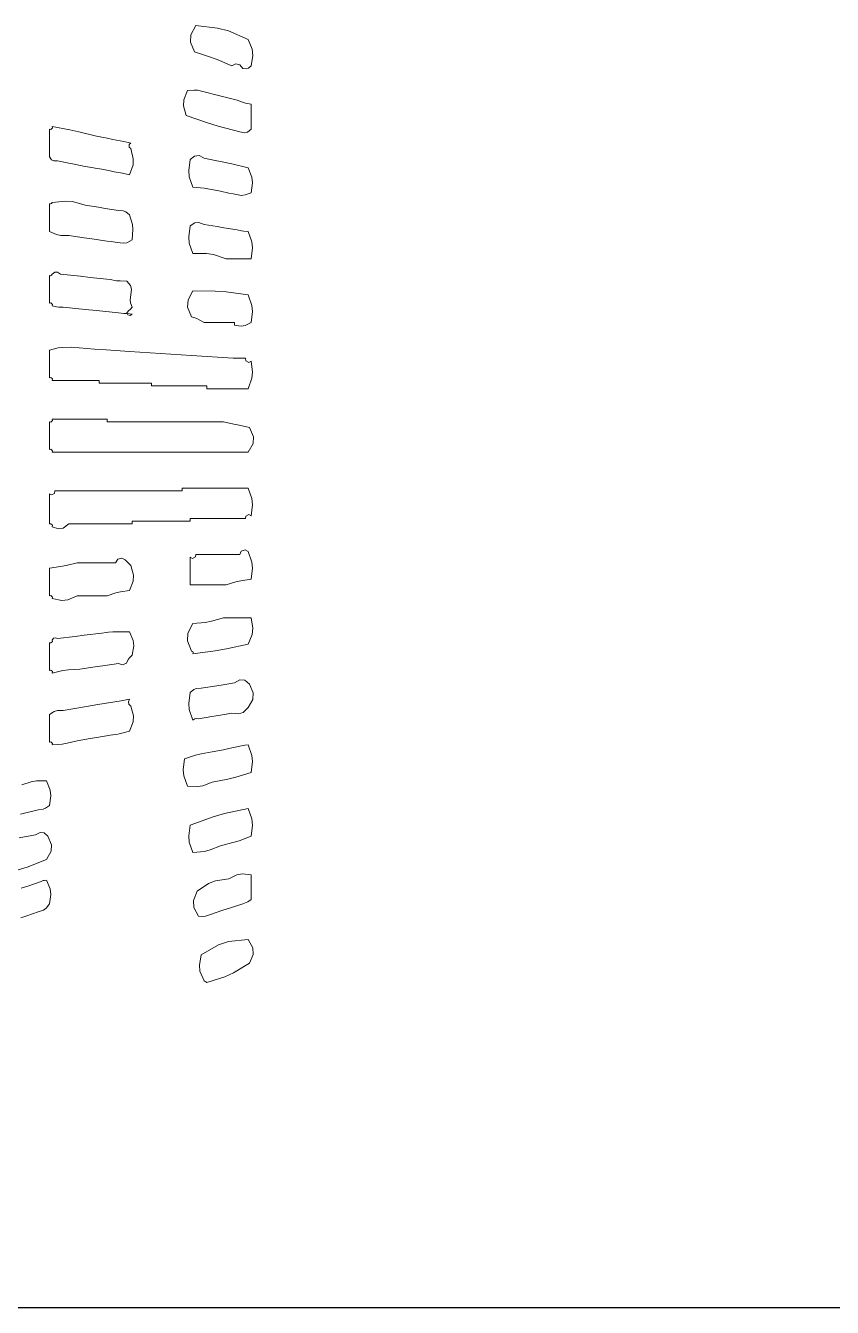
# Model space of a CAD drawing. Header units: millimetres. Extents: x 9230 to 30874, y -310 to 1935.
# Drawn here: x 30729.89 to 30736.89, y -309.54 to -298.41 of the extents above; entities that cross this region are included whole.
import ezdxf

# ---------------------------------------------------------------- set-up
doc = ezdxf.new("R2010")
doc.units = ezdxf.units.MM
doc.layers.add('图框', color=7, linetype='Continuous', lineweight=15)

# ---------------------------------------------------------------- blocks, each defined once
blk = doc.blocks.new('GZDEH零件A3图框V01版')
at = {"lineweight": 5}
for p, q in [((3134.824, -1835.335), (3134.781, -1835.415)), ((3135.012, -1835.356), (3134.824, -1835.335)), ((3134.781, -1835.415), (3134.778, -1835.479)), ((3135.107, -1835.381), (3135.012, -1835.356)), ((3135.28, -1835.455), (3135.107, -1835.381)), ((3134.778, -1835.479), (3134.812, -1835.563)), ((3135.315, -1835.54), (3135.28, -1835.455)), ((3135.32, -1835.593), (3135.315, -1835.54)), ((3134.812, -1835.563), (3134.944, -1835.605)), ((3134.944, -1835.605), (3135.009, -1835.629)), ((3135.009, -1835.629), (3135.136, -1835.683)), ((3135.136, -1835.683), (3135.173, -1835.668)), ((3135.173, -1835.668), (3135.207, -1835.676)), ((3135.304, -1835.683), (3135.32, -1835.593)), ((3135.207, -1835.676), (3135.232, -1835.707)), ((3135.232, -1835.707), (3135.262, -1835.71)), ((3135.262, -1835.71), (3135.282, -1835.704)), ((3135.282, -1835.704), (3135.304, -1835.683)), ((3134.721, -1835.979), (3134.719, -1836.031)), ((3134.752, -1835.898), (3134.721, -1835.979)), ((3134.81, -1835.894), (3134.752, -1835.898)), ((3134.84, -1835.896), (3134.81, -1835.894)), ((3134.896, -1835.91), (3134.84, -1835.896)), ((3135.011, -1835.939), (3134.896, -1835.91)), ((3135.069, -1835.954), (3135.011, -1835.939)), ((3135.184, -1835.982), (3135.069, -1835.954)), ((3135.231, -1836), (3135.184, -1835.982)), ((3135.255, -1836.007), (3135.231, -1836)), ((3134.719, -1836.031), (3134.74, -1836.114)), ((3134.74, -1836.114), (3134.925, -1836.18)), ((3135.304, -1836.018), (3135.255, -1836.007)), ((3135.304, -1836.105), (3135.304, -1836.018)), ((3135.304, -1836.148), (3135.304, -1836.105)), ((3133.58, -1836.223), (3133.567, -1836.236)), ((3133.732, -1836.239), (3133.578, -1836.21)), ((3133.578, -1836.21), (3133.58, -1836.223)), ((3134.925, -1836.18), (3135.019, -1836.209)), ((3135.019, -1836.209), (3135.208, -1836.258)), ((3135.304, -1836.234), (3135.304, -1836.148)), ((3133.567, -1836.236), (3133.554, -1836.234)), ((3133.554, -1836.234), (3133.554, -1836.33)), ((3133.554, -1836.33), (3133.554, -1836.378)), ((3133.809, -1836.256), (3133.732, -1836.239)), ((3133.962, -1836.294), (3133.809, -1836.256)), ((3134.057, -1836.313), (3133.962, -1836.294)), ((3134.105, -1836.323), (3134.057, -1836.313)), ((3134.201, -1836.342), (3134.105, -1836.323)), ((3135.208, -1836.258), (3135.247, -1836.266)), ((3135.247, -1836.266), (3135.273, -1836.259)), ((3135.273, -1836.259), (3135.304, -1836.234)), ((3133.554, -1836.378), (3133.554, -1836.474)), ((3134.225, -1836.347), (3134.201, -1836.342)), ((3134.237, -1836.349), (3134.225, -1836.347)), ((3134.261, -1836.354), (3134.237, -1836.349)), ((3134.246, -1836.366), (3134.261, -1836.354)), ((3134.246, -1836.39), (3134.246, -1836.366)), ((3134.261, -1836.402), (3134.246, -1836.39)), ((3134.282, -1836.49), (3134.261, -1836.402)), ((3133.554, -1836.474), (3133.574, -1836.499)), ((3133.574, -1836.499), (3133.594, -1836.509)), ((3133.594, -1836.509), (3133.626, -1836.51)), ((3133.626, -1836.51), (3133.722, -1836.529)), ((3133.722, -1836.529), (3133.77, -1836.538)), ((3133.77, -1836.538), (3133.866, -1836.558)), ((3133.866, -1836.558), (3133.923, -1836.567)), ((3134.249, -1836.629), (3134.28, -1836.543)), ((3134.28, -1836.543), (3134.282, -1836.49)), ((3134.776, -1836.498), (3134.763, -1836.593)), ((3134.814, -1836.467), (3134.776, -1836.498)), ((3134.854, -1836.463), (3134.814, -1836.467)), ((3134.896, -1836.486), (3134.854, -1836.463)), ((3134.992, -1836.505), (3134.896, -1836.486)), ((3135.04, -1836.514), (3134.992, -1836.505)), ((3135.136, -1836.534), (3135.04, -1836.514)), ((3135.194, -1836.548), (3135.136, -1836.534)), ((3135.222, -1836.555), (3135.194, -1836.548)), ((3135.28, -1836.57), (3135.222, -1836.555)), ((3133.923, -1836.567), (3133.952, -1836.572)), ((3133.952, -1836.572), (3134.009, -1836.582)), ((3134.009, -1836.582), (3134.081, -1836.596)), ((3134.081, -1836.596), (3134.117, -1836.603)), ((3134.117, -1836.603), (3134.189, -1836.617)), ((3134.189, -1836.617), (3134.213, -1836.622)), ((3134.213, -1836.622), (3134.225, -1836.625)), ((3134.225, -1836.625), (3134.249, -1836.629)), ((3134.763, -1836.593), (3134.768, -1836.647)), ((3134.768, -1836.647), (3134.8, -1836.737)), ((3135.312, -1836.65), (3135.28, -1836.57)), ((3135.317, -1836.7), (3135.312, -1836.65)), ((3134.8, -1836.737), (3134.897, -1836.747)), ((3134.897, -1836.747), (3134.945, -1836.754)), ((3134.945, -1836.754), (3135.04, -1836.773)), ((3135.04, -1836.773), (3135.112, -1836.788)), ((3135.304, -1836.785), (3135.317, -1836.7)), ((3133.565, -1836.883), (3133.554, -1836.881)), ((3133.554, -1836.881), (3133.554, -1836.977)), ((3133.573, -1836.879), (3133.565, -1836.883)), ((3133.578, -1836.869), (3133.573, -1836.879)), ((3133.693, -1836.858), (3133.578, -1836.869)), ((3133.754, -1836.863), (3133.693, -1836.858)), ((3133.866, -1836.893), (3133.754, -1836.863)), ((3133.981, -1836.912), (3133.866, -1836.893)), ((3135.112, -1836.788), (3135.148, -1836.795)), ((3135.148, -1836.795), (3135.22, -1836.809)), ((3135.22, -1836.809), (3135.254, -1836.803)), ((3135.254, -1836.803), (3135.271, -1836.798)), ((3135.271, -1836.798), (3135.304, -1836.785)), ((3133.554, -1836.977), (3133.554, -1837.025)), ((3134.038, -1836.922), (3133.981, -1836.912)), ((3134.153, -1836.941), (3134.038, -1836.922)), ((3134.194, -1836.944), (3134.153, -1836.941)), ((3134.217, -1836.952), (3134.194, -1836.944)), ((3134.249, -1836.977), (3134.217, -1836.952)), ((3134.274, -1837.06), (3134.249, -1836.977)), ((3133.554, -1837.025), (3133.554, -1837.121)), ((3134.273, -1837.193), (3134.279, -1837.106)), ((3134.279, -1837.106), (3134.274, -1837.06)), ((3134.776, -1837.073), (3134.763, -1837.168)), ((3134.817, -1837.047), (3134.776, -1837.073)), ((3134.851, -1837.043), (3134.817, -1837.047)), ((3134.896, -1837.061), (3134.851, -1837.043)), ((3135.011, -1837.08), (3134.896, -1837.061)), ((3135.069, -1837.09), (3135.011, -1837.08)), ((3135.184, -1837.109), (3135.069, -1837.09)), ((3135.222, -1837.117), (3135.184, -1837.109)), ((3133.554, -1837.121), (3133.617, -1837.149)), ((3133.617, -1837.149), (3133.653, -1837.157)), ((3133.653, -1837.157), (3133.722, -1837.157)), ((3133.722, -1837.157), (3133.856, -1837.176)), ((3133.856, -1837.176), (3133.923, -1837.186)), ((3133.923, -1837.186), (3134.057, -1837.205)), ((3134.057, -1837.205), (3134.091, -1837.209)), ((3134.091, -1837.209), (3134.108, -1837.212)), ((3134.108, -1837.212), (3134.141, -1837.217)), ((3134.141, -1837.217), (3134.194, -1837.224)), ((3134.194, -1837.224), (3134.226, -1837.219)), ((3134.226, -1837.219), (3134.273, -1837.193)), ((3134.763, -1837.168), (3134.768, -1837.222)), ((3134.768, -1837.222), (3134.8, -1837.313)), ((3135.241, -1837.12), (3135.222, -1837.117)), ((3135.28, -1837.121), (3135.241, -1837.12)), ((3135.312, -1837.212), (3135.28, -1837.121)), ((3135.317, -1837.265), (3135.312, -1837.212)), ((3134.8, -1837.313), (3134.917, -1837.313)), ((3134.917, -1837.313), (3134.978, -1837.323)), ((3134.978, -1837.323), (3135.088, -1837.36)), ((3135.304, -1837.36), (3135.317, -1837.265)), ((3135.088, -1837.36), (3135.174, -1837.36)), ((3135.174, -1837.36), (3135.217, -1837.36)), ((3135.217, -1837.36), (3135.304, -1837.36)), ((3133.565, -1837.506), (3133.554, -1837.504)), ((3133.554, -1837.504), (3133.554, -1837.6)), ((3133.573, -1837.502), (3133.565, -1837.506)), ((3133.578, -1837.492), (3133.573, -1837.502)), ((3133.602, -1837.476), (3133.578, -1837.492)), ((3133.626, -1837.476), (3133.602, -1837.476)), ((3133.65, -1837.492), (3133.626, -1837.476)), ((3133.823, -1837.511), (3133.65, -1837.492)), ((3133.909, -1837.521), (3133.823, -1837.511)), ((3134.081, -1837.54), (3133.909, -1837.521)), ((3134.138, -1837.549), (3134.081, -1837.54)), ((3134.167, -1837.551), (3134.138, -1837.549)), ((3134.225, -1837.552), (3134.167, -1837.551)), ((3134.258, -1837.59), (3134.225, -1837.552)), ((3133.554, -1837.6), (3133.554, -1837.648)), ((3133.554, -1837.648), (3133.554, -1837.744)), ((3134.254, -1837.715), (3134.261, -1837.672)), ((3134.268, -1837.623), (3134.258, -1837.59)), ((3134.261, -1837.672), (3134.268, -1837.623)), ((3134.8, -1837.636), (3134.757, -1837.716)), ((3134.993, -1837.639), (3134.8, -1837.636)), ((3135.089, -1837.646), (3134.993, -1837.639)), ((3135.28, -1837.672), (3135.089, -1837.646)), ((3135.312, -1837.763), (3135.28, -1837.672)), ((3133.554, -1837.744), (3133.567, -1837.742)), ((3133.567, -1837.742), (3133.58, -1837.755)), ((3133.58, -1837.755), (3133.578, -1837.768)), ((3133.578, -1837.768), (3133.616, -1837.776)), ((3133.616, -1837.776), (3133.635, -1837.779)), ((3133.635, -1837.779), (3133.674, -1837.78)), ((3133.674, -1837.78), (3133.866, -1837.799)), ((3134.257, -1837.74), (3134.254, -1837.715)), ((3134.254, -1837.799), (3134.273, -1837.78)), ((3134.273, -1837.78), (3134.257, -1837.74)), ((3134.757, -1837.716), (3134.754, -1837.779)), ((3134.754, -1837.779), (3134.788, -1837.864)), ((3135.317, -1837.816), (3135.312, -1837.763)), ((3133.866, -1837.799), (3133.962, -1837.809)), ((3133.962, -1837.809), (3134.153, -1837.828)), ((3134.153, -1837.828), (3134.201, -1837.833)), ((3134.201, -1837.833), (3134.225, -1837.835)), ((3134.225, -1837.828), (3134.244, -1837.809)), ((3134.235, -1837.845), (3134.225, -1837.828)), ((3134.225, -1837.835), (3134.273, -1837.84)), ((3134.256, -1837.85), (3134.235, -1837.845)), ((3134.244, -1837.809), (3134.254, -1837.799)), ((3134.273, -1837.84), (3134.256, -1837.85)), ((3134.788, -1837.864), (3134.833, -1837.878)), ((3134.833, -1837.878), (3134.855, -1837.888)), ((3134.855, -1837.888), (3134.896, -1837.912)), ((3135.304, -1837.912), (3135.317, -1837.816)), ((3134.896, -1837.912), (3135.002, -1837.912)), ((3135.002, -1837.912), (3135.054, -1837.912)), ((3135.054, -1837.912), (3135.16, -1837.912)), ((3135.16, -1837.912), (3135.16, -1837.921)), ((3135.16, -1837.921), (3135.16, -1837.926)), ((3135.16, -1837.926), (3135.16, -1837.936)), ((3135.16, -1837.936), (3135.218, -1837.945)), ((3135.218, -1837.945), (3135.252, -1837.939)), ((3135.252, -1837.939), (3135.304, -1837.912)), ((3133.629, -1838.133), (3133.554, -1838.151)), ((3133.554, -1838.151), (3133.554, -1838.247)), ((3133.669, -1838.128), (3133.629, -1838.133)), ((3133.746, -1838.127), (3133.669, -1838.128)), ((3133.947, -1838.142), (3133.746, -1838.127)), ((3134.048, -1838.149), (3133.947, -1838.142)), ((3134.249, -1838.163), (3134.048, -1838.149)), ((3134.609, -1838.187), (3134.249, -1838.163)), ((3134.788, -1838.199), (3134.609, -1838.187)), ((3135.148, -1838.223), (3134.788, -1838.199)), ((3135.191, -1838.223), (3135.148, -1838.223)), ((3135.213, -1838.223), (3135.191, -1838.223)), ((3135.256, -1838.223), (3135.213, -1838.223)), ((3135.258, -1838.245), (3135.256, -1838.223)), ((3133.554, -1838.247), (3133.554, -1838.295)), ((3133.554, -1838.295), (3133.554, -1838.391)), ((3135.285, -1838.258), (3135.258, -1838.245)), ((3135.304, -1838.247), (3135.285, -1838.258)), ((3135.317, -1838.343), (3135.304, -1838.247)), ((3133.554, -1838.391), (3133.567, -1838.389)), ((3133.567, -1838.389), (3133.58, -1838.402)), ((3133.58, -1838.402), (3133.578, -1838.415)), ((3133.578, -1838.415), (3133.741, -1838.415)), ((3133.741, -1838.415), (3133.823, -1838.415)), ((3133.823, -1838.415), (3133.985, -1838.415)), ((3133.985, -1838.415), (3133.985, -1838.425)), ((3133.985, -1838.425), (3133.985, -1838.429)), ((3133.985, -1838.429), (3133.985, -1838.439)), ((3133.985, -1838.439), (3134.168, -1838.439)), ((3134.168, -1838.439), (3134.259, -1838.439)), ((3134.259, -1838.439), (3134.441, -1838.439)), ((3134.441, -1838.439), (3134.441, -1838.449)), ((3134.441, -1838.449), (3134.441, -1838.453)), ((3135.28, -1838.487), (3135.312, -1838.396)), ((3135.312, -1838.396), (3135.317, -1838.343)), ((3134.441, -1838.453), (3134.441, -1838.463)), ((3134.441, -1838.463), (3134.633, -1838.463)), ((3134.633, -1838.463), (3134.728, -1838.463)), ((3134.728, -1838.463), (3134.92, -1838.463)), ((3134.92, -1838.463), (3134.92, -1838.473)), ((3134.92, -1838.473), (3134.92, -1838.477)), ((3134.92, -1838.477), (3134.92, -1838.487)), ((3134.92, -1838.487), (3135.064, -1838.487)), ((3135.064, -1838.487), (3135.136, -1838.487)), ((3135.136, -1838.487), (3135.28, -1838.487)), ((3133.567, -1838.777), (3133.554, -1838.775)), ((3133.554, -1838.775), (3133.554, -1838.87)), ((3133.58, -1838.764), (3133.567, -1838.777)), ((3133.77, -1838.751), (3133.578, -1838.751)), ((3133.578, -1838.751), (3133.58, -1838.764)), ((3133.866, -1838.751), (3133.77, -1838.751)), ((3134.057, -1838.751), (3133.866, -1838.751)), ((3134.057, -1838.76), (3134.057, -1838.751)), ((3134.057, -1838.765), (3134.057, -1838.76)), ((3134.057, -1838.775), (3134.057, -1838.765)), ((3134.46, -1838.775), (3134.057, -1838.775)), ((3134.661, -1838.775), (3134.46, -1838.775)), ((3135.064, -1838.775), (3134.661, -1838.775)), ((3135.155, -1838.795), (3135.064, -1838.775)), ((3133.554, -1838.87), (3133.554, -1838.918)), ((3135.2, -1838.804), (3135.155, -1838.795)), ((3135.292, -1838.823), (3135.2, -1838.804)), ((3135.324, -1838.903), (3135.292, -1838.823)), ((3133.554, -1838.918), (3133.554, -1839.014)), ((3135.28, -1839.038), (3135.321, -1838.962)), ((3135.321, -1838.962), (3135.324, -1838.903)), ((3133.554, -1839.014), (3133.567, -1839.012)), ((3133.567, -1839.012), (3133.58, -1839.025)), ((3133.58, -1839.025), (3133.578, -1839.038)), ((3133.578, -1839.038), (3134.259, -1839.038)), ((3134.259, -1839.038), (3134.599, -1839.038)), ((3134.599, -1839.038), (3135.28, -1839.038)), ((3133.573, -1839.409), (3133.554, -1839.398)), ((3133.554, -1839.398), (3133.554, -1839.503)), ((3133.6, -1839.395), (3133.573, -1839.409)), ((3133.602, -1839.374), (3133.6, -1839.395)), ((3134.043, -1839.374), (3133.602, -1839.374)), ((3134.264, -1839.374), (3134.043, -1839.374)), ((3134.705, -1839.374), (3134.264, -1839.374)), ((3134.935, -1839.35), (3134.705, -1839.35)), ((3134.705, -1839.35), (3134.705, -1839.359)), ((3134.705, -1839.359), (3134.705, -1839.364)), ((3134.705, -1839.364), (3134.705, -1839.374)), ((3135.05, -1839.35), (3134.935, -1839.35)), ((3135.28, -1839.35), (3135.05, -1839.35)), ((3135.312, -1839.441), (3135.28, -1839.35)), ((3135.317, -1839.494), (3135.312, -1839.441)), ((3133.554, -1839.503), (3133.554, -1839.556)), ((3133.554, -1839.556), (3133.554, -1839.661)), ((3135.304, -1839.589), (3135.317, -1839.494)), ((3133.554, -1839.661), (3133.567, -1839.659)), ((3133.567, -1839.659), (3133.58, -1839.672)), ((3133.58, -1839.672), (3133.578, -1839.685)), ((3133.675, -1839.696), (3133.722, -1839.661)), ((3133.722, -1839.661), (3133.942, -1839.661)), ((3133.942, -1839.661), (3134.053, -1839.661)), ((3134.053, -1839.661), (3134.273, -1839.661)), ((3134.273, -1839.647), (3134.273, -1839.637)), ((3134.273, -1839.637), (3134.474, -1839.637)), ((3134.273, -1839.652), (3134.273, -1839.647)), ((3134.273, -1839.661), (3134.273, -1839.652)), ((3134.474, -1839.637), (3134.575, -1839.637)), ((3134.575, -1839.637), (3134.776, -1839.637)), ((3134.776, -1839.623), (3134.776, -1839.613)), ((3134.776, -1839.613), (3134.968, -1839.613)), ((3134.776, -1839.628), (3134.776, -1839.623)), ((3134.776, -1839.637), (3134.776, -1839.628)), ((3134.968, -1839.613), (3135.064, -1839.613)), ((3135.064, -1839.613), (3135.256, -1839.613)), ((3135.256, -1839.613), (3135.258, -1839.592)), ((3135.258, -1839.592), (3135.285, -1839.579)), ((3135.285, -1839.579), (3135.304, -1839.589)), ((3133.578, -1839.685), (3133.634, -1839.702)), ((3133.634, -1839.702), (3133.675, -1839.696)), ((3135.218, -1839.897), (3135.208, -1839.925)), ((3135.254, -1839.884), (3135.218, -1839.897)), ((3135.28, -1839.901), (3135.254, -1839.884)), ((3133.794, -1839.997), (3133.699, -1840.022)), ((3133.928, -1839.997), (3133.794, -1839.997)), ((3133.995, -1839.997), (3133.928, -1839.997)), ((3134.129, -1839.997), (3133.995, -1839.997)), ((3134.147, -1839.967), (3134.129, -1839.997)), ((3134.182, -1839.957), (3134.147, -1839.967)), ((3134.213, -1839.973), (3134.182, -1839.957)), ((3134.232, -1839.992), (3134.213, -1839.973)), ((3134.242, -1840.002), (3134.232, -1839.992)), ((3134.261, -1840.021), (3134.242, -1840.002)), ((3134.795, -1839.96), (3134.776, -1839.949)), ((3134.776, -1839.949), (3134.776, -1840.045)), ((3134.822, -1839.946), (3134.795, -1839.96)), ((3134.824, -1839.925), (3134.822, -1839.946)), ((3134.978, -1839.925), (3134.824, -1839.925)), ((3135.054, -1839.925), (3134.978, -1839.925)), ((3135.208, -1839.925), (3135.054, -1839.925)), ((3135.312, -1839.992), (3135.28, -1839.901)), ((3135.317, -1840.045), (3135.312, -1839.992)), ((3133.651, -1840.031), (3133.554, -1840.045)), ((3133.554, -1840.045), (3133.554, -1840.141)), ((3133.699, -1840.022), (3133.651, -1840.031)), ((3134.283, -1840.105), (3134.261, -1840.021)), ((3134.28, -1840.156), (3134.283, -1840.105)), ((3134.776, -1840.045), (3134.776, -1840.093)), ((3134.776, -1840.093), (3134.776, -1840.189)), ((3135.304, -1840.141), (3135.317, -1840.045)), ((3133.554, -1840.141), (3133.554, -1840.189)), ((3133.554, -1840.189), (3133.554, -1840.285)), ((3134.249, -1840.237), (3134.28, -1840.156)), ((3134.776, -1840.189), (3134.901, -1840.189)), ((3134.901, -1840.189), (3134.963, -1840.189)), ((3134.963, -1840.189), (3135.088, -1840.189)), ((3135.088, -1840.189), (3135.173, -1840.164)), ((3135.173, -1840.164), (3135.216, -1840.155)), ((3135.216, -1840.155), (3135.304, -1840.141)), ((3133.554, -1840.285), (3133.567, -1840.282)), ((3133.567, -1840.282), (3133.58, -1840.295)), ((3133.58, -1840.295), (3133.578, -1840.309)), ((3133.578, -1840.309), (3133.663, -1840.326)), ((3133.663, -1840.326), (3133.715, -1840.32)), ((3133.715, -1840.32), (3133.794, -1840.285)), ((3133.794, -1840.285), (3133.899, -1840.285)), ((3133.899, -1840.285), (3133.952, -1840.285)), ((3133.952, -1840.285), (3134.057, -1840.285)), ((3134.057, -1840.285), (3134.132, -1840.26)), ((3134.132, -1840.26), (3134.171, -1840.25)), ((3134.171, -1840.25), (3134.249, -1840.237)), ((3134.8, -1840.524), (3134.756, -1840.609)), ((3134.907, -1840.515), (3134.8, -1840.524)), ((3134.961, -1840.505), (3134.907, -1840.515)), ((3135.064, -1840.476), (3134.961, -1840.505)), ((3135.16, -1840.476), (3135.064, -1840.476)), ((3135.208, -1840.476), (3135.16, -1840.476)), ((3135.304, -1840.476), (3135.208, -1840.476)), ((3135.32, -1840.566), (3135.304, -1840.476)), ((3133.591, -1840.653), (3133.578, -1840.668)), ((3133.578, -1840.668), (3133.58, -1840.681)), ((3133.608, -1840.649), (3133.591, -1840.653)), ((3133.626, -1840.656), (3133.608, -1840.649)), ((3133.779, -1840.637), (3133.626, -1840.656)), ((3133.856, -1840.627), (3133.779, -1840.637)), ((3134.009, -1840.608), (3133.856, -1840.627)), ((3134.048, -1840.603), (3134.009, -1840.608)), ((3134.067, -1840.601), (3134.048, -1840.603)), ((3134.105, -1840.596), (3134.067, -1840.601)), ((3134.163, -1840.596), (3134.105, -1840.596)), ((3134.192, -1840.596), (3134.163, -1840.596)), ((3134.249, -1840.596), (3134.192, -1840.596)), ((3134.281, -1840.672), (3134.249, -1840.596)), ((3134.287, -1840.719), (3134.281, -1840.672)), ((3134.756, -1840.609), (3134.753, -1840.675)), ((3134.753, -1840.675), (3134.788, -1840.764)), ((3135.28, -1840.704), (3135.315, -1840.619)), ((3135.315, -1840.619), (3135.32, -1840.566)), ((3133.567, -1840.694), (3133.554, -1840.692)), ((3133.554, -1840.692), (3133.554, -1840.788)), ((3133.554, -1840.788), (3133.554, -1840.836)), ((3133.58, -1840.681), (3133.567, -1840.694)), ((3134.273, -1840.8), (3134.287, -1840.719)), ((3134.788, -1840.764), (3134.798, -1840.769)), ((3134.798, -1840.769), (3134.802, -1840.777)), ((3134.8, -1840.788), (3134.993, -1840.763)), ((3134.802, -1840.777), (3134.8, -1840.788)), ((3134.993, -1840.763), (3135.09, -1840.746)), ((3135.09, -1840.746), (3135.28, -1840.704)), ((3133.554, -1840.836), (3133.554, -1840.932)), ((3133.952, -1840.901), (3134.019, -1840.891)), ((3134.019, -1840.891), (3134.153, -1840.872)), ((3134.153, -1840.872), (3134.188, -1840.884)), ((3134.188, -1840.884), (3134.222, -1840.869)), ((3134.222, -1840.869), (3134.237, -1840.836)), ((3134.237, -1840.836), (3134.252, -1840.821)), ((3134.252, -1840.821), (3134.259, -1840.814)), ((3134.259, -1840.814), (3134.273, -1840.8)), ((3133.554, -1840.932), (3133.567, -1840.929)), ((3133.567, -1840.929), (3133.58, -1840.942)), ((3133.578, -1840.956), (3133.672, -1840.933)), ((3133.58, -1840.942), (3133.578, -1840.956)), ((3133.672, -1840.933), (3133.721, -1840.926)), ((3133.721, -1840.926), (3133.818, -1840.92)), ((3133.818, -1840.92), (3133.952, -1840.901)), ((3134.809, -1841.098), (3134.776, -1841.123)), ((3134.831, -1841.09), (3134.809, -1841.098)), ((3134.872, -1841.087), (3134.831, -1841.09)), ((3134.987, -1841.068), (3134.872, -1841.087)), ((3135.045, -1841.059), (3134.987, -1841.068)), ((3135.16, -1841.04), (3135.045, -1841.059)), ((3135.206, -1841.014), (3135.16, -1841.04)), ((3135.251, -1841.018), (3135.206, -1841.014)), ((3135.292, -1841.052), (3135.251, -1841.018)), ((3135.323, -1841.127), (3135.292, -1841.052)), ((3133.976, -1841.229), (3133.875, -1841.246)), ((3134.177, -1841.195), (3133.976, -1841.229)), ((3134.206, -1841.191), (3134.177, -1841.195)), ((3134.22, -1841.188), (3134.206, -1841.191)), ((3134.249, -1841.183), (3134.22, -1841.188)), ((3134.24, -1841.206), (3134.249, -1841.183)), ((3134.244, -1841.226), (3134.24, -1841.206)), ((3134.261, -1841.243), (3134.244, -1841.226)), ((3134.776, -1841.123), (3134.763, -1841.219)), ((3134.763, -1841.219), (3134.768, -1841.272)), ((3135.28, -1841.255), (3135.32, -1841.184)), ((3135.32, -1841.184), (3135.323, -1841.127)), ((3133.597, -1841.289), (3133.554, -1841.315)), ((3133.554, -1841.315), (3133.554, -1841.411)), ((3133.624, -1841.281), (3133.597, -1841.289)), ((3133.674, -1841.279), (3133.624, -1841.281)), ((3133.875, -1841.246), (3133.674, -1841.279)), ((3134.283, -1841.327), (3134.261, -1841.243)), ((3134.28, -1841.378), (3134.283, -1841.327)), ((3134.768, -1841.272), (3134.8, -1841.363)), ((3134.848, -1841.351), (3134.963, -1841.332)), ((3134.963, -1841.332), (3135.021, -1841.322)), ((3135.021, -1841.322), (3135.136, -1841.303)), ((3135.136, -1841.303), (3135.196, -1841.31)), ((3135.196, -1841.31), (3135.236, -1841.297)), ((3135.236, -1841.297), (3135.28, -1841.255)), ((3133.554, -1841.411), (3133.554, -1841.459)), ((3134.249, -1841.459), (3134.28, -1841.378)), ((3134.8, -1841.363), (3134.817, -1841.353)), ((3134.817, -1841.353), (3134.829, -1841.35)), ((3134.829, -1841.35), (3134.848, -1841.351)), ((3133.554, -1841.459), (3133.554, -1841.555)), ((3133.554, -1841.555), (3133.567, -1841.553)), ((3133.567, -1841.553), (3133.58, -1841.565)), ((3133.58, -1841.565), (3133.578, -1841.579)), ((3133.665, -1841.571), (3133.709, -1841.564)), ((3133.709, -1841.564), (3133.794, -1841.543)), ((3133.794, -1841.543), (3133.909, -1841.524)), ((3133.909, -1841.524), (3133.966, -1841.514)), ((3133.966, -1841.514), (3134.081, -1841.495)), ((3134.081, -1841.495), (3134.149, -1841.485)), ((3134.149, -1841.485), (3134.183, -1841.477)), ((3134.183, -1841.477), (3134.249, -1841.459)), ((3133.578, -1841.579), (3133.665, -1841.571)), ((3134.822, -1841.668), (3134.728, -1841.699)), ((3134.871, -1841.656), (3134.822, -1841.668)), ((3134.968, -1841.639), (3134.871, -1841.656)), ((3135.064, -1841.62), (3134.968, -1841.639)), ((3135.112, -1841.61), (3135.064, -1841.62)), ((3135.208, -1841.591), (3135.112, -1841.61)), ((3135.236, -1841.584), (3135.208, -1841.591)), ((3135.251, -1841.581), (3135.236, -1841.584)), ((3135.28, -1841.579), (3135.251, -1841.581)), ((3135.312, -1841.67), (3135.28, -1841.579)), ((3135.317, -1841.723), (3135.312, -1841.67)), ((3134.728, -1841.699), (3134.715, -1841.794)), ((3135.304, -1841.818), (3135.317, -1841.723)), ((3133.397, -1841.898), (3133.314, -1841.926)), ((3133.443, -1841.891), (3133.397, -1841.898)), ((3133.53, -1841.89), (3133.443, -1841.891)), ((3133.562, -1841.971), (3133.53, -1841.89)), ((3134.715, -1841.794), (3134.72, -1841.848)), ((3134.72, -1841.848), (3134.752, -1841.938)), ((3134.968, -1841.902), (3135.104, -1841.877)), ((3135.104, -1841.877), (3135.172, -1841.86)), ((3135.172, -1841.86), (3135.304, -1841.818)), ((3133.568, -1842.02), (3133.562, -1841.971)), ((3134.752, -1841.938), (3134.84, -1841.941)), ((3134.84, -1841.941), (3134.886, -1841.933)), ((3134.886, -1841.933), (3134.968, -1841.902)), ((3133.52, -1842.129), (3133.554, -1842.106)), ((3133.554, -1842.106), (3133.568, -1842.02)), ((3133.305, -1842.18), (3133.458, -1842.142)), ((3133.458, -1842.142), (3133.499, -1842.137)), ((3133.499, -1842.137), (3133.52, -1842.129)), ((3134.974, -1842.204), (3134.776, -1842.274)), ((3135.075, -1842.175), (3134.974, -1842.204)), ((3135.28, -1842.13), (3135.075, -1842.175)), ((3135.312, -1842.221), (3135.28, -1842.13)), ((3135.317, -1842.274), (3135.312, -1842.221)), ((3133.473, -1842.338), (3133.434, -1842.358)), ((3133.509, -1842.342), (3133.473, -1842.338)), ((3133.542, -1842.37), (3133.509, -1842.342)), ((3134.776, -1842.274), (3134.763, -1842.369)), ((3135.304, -1842.37), (3135.317, -1842.274)), ((3133.434, -1842.358), (3133.291, -1842.386)), ((3133.574, -1842.445), (3133.542, -1842.37)), ((3133.57, -1842.502), (3133.574, -1842.445)), ((3134.763, -1842.369), (3134.768, -1842.423)), ((3134.768, -1842.423), (3134.8, -1842.514)), ((3134.948, -1842.49), (3135.04, -1842.454)), ((3135.04, -1842.454), (3135.147, -1842.426)), ((3135.147, -1842.426), (3135.2, -1842.41)), ((3135.2, -1842.41), (3135.304, -1842.37)), ((3133.53, -1842.573), (3133.57, -1842.502)), ((3134.8, -1842.514), (3134.899, -1842.503)), ((3134.899, -1842.503), (3134.948, -1842.49)), ((3133.275, -1842.666), (3133.362, -1842.639)), ((3133.362, -1842.639), (3133.53, -1842.573)), ((3133.482, -1842.765), (3133.367, -1842.804)), ((3133.5, -1842.757), (3133.482, -1842.765)), ((3133.51, -1842.755), (3133.5, -1842.757)), ((3133.53, -1842.753), (3133.51, -1842.755)), ((3133.562, -1842.829), (3133.53, -1842.753)), ((3134.934, -1842.783), (3134.836, -1842.849)), ((3134.995, -1842.759), (3134.934, -1842.783)), ((3135.112, -1842.741), (3134.995, -1842.759)), ((3135.182, -1842.707), (3135.112, -1842.741)), ((3135.226, -1842.699), (3135.182, -1842.707)), ((3135.304, -1842.705), (3135.226, -1842.699)), ((3135.304, -1842.792), (3135.304, -1842.705)), ((3133.367, -1842.804), (3133.31, -1842.823)), ((3133.554, -1842.957), (3133.568, -1842.876)), ((3133.568, -1842.876), (3133.562, -1842.829)), ((3134.836, -1842.849), (3134.804, -1842.929)), ((3135.304, -1842.835), (3135.304, -1842.792)), ((3135.304, -1842.921), (3135.304, -1842.835)), ((3133.458, -1843.029), (3133.503, -1843.012)), ((3133.503, -1843.012), (3133.526, -1842.995)), ((3133.526, -1842.995), (3133.554, -1842.957)), ((3134.804, -1842.929), (3134.807, -1842.989)), ((3134.807, -1842.989), (3134.848, -1843.065)), ((3135.059, -1843.014), (3135.117, -1842.995)), ((3135.117, -1842.995), (3135.232, -1842.957)), ((3135.232, -1842.957), (3135.262, -1842.947)), ((3135.262, -1842.947), (3135.277, -1842.94)), ((3135.277, -1842.94), (3135.304, -1842.921)), ((3133.307, -1843.079), (3133.358, -1843.062)), ((3133.358, -1843.062), (3133.458, -1843.029)), ((3134.848, -1843.065), (3134.887, -1843.069)), ((3134.887, -1843.069), (3134.908, -1843.066)), ((3134.908, -1843.066), (3134.944, -1843.053)), ((3134.944, -1843.053), (3135.059, -1843.014)), ((3135.021, -1843.315), (3134.872, -1843.4)), ((3135.109, -1843.286), (3135.021, -1843.315)), ((3135.28, -1843.269), (3135.109, -1843.286)), ((3135.32, -1843.34), (3135.28, -1843.269)), ((3135.323, -1843.397), (3135.32, -1843.34)), ((3134.872, -1843.4), (3134.856, -1843.49)), ((3135.292, -1843.472), (3135.323, -1843.397)), ((3134.856, -1843.49), (3134.861, -1843.543)), ((3134.861, -1843.543), (3134.896, -1843.628)), ((3135.076, -1843.591), (3135.152, -1843.557)), ((3135.152, -1843.557), (3135.292, -1843.472)), ((3134.896, -1843.628), (3134.906, -1843.633)), ((3134.906, -1843.633), (3134.911, -1843.635)), ((3134.911, -1843.635), (3134.92, -1843.64)), ((3134.92, -1843.64), (3135.076, -1843.591))]:
    blk.add_line(p, q, dxfattribs=at)
at = {"layer": 'Defpoints', "linetype": 'Continuous'}
blk.add_line((2857.49, -1846.461), (3277.49, -1846.461), dxfattribs=at)

msp = doc.modelspace()

# ---------------------------------------------------------------- block references
at = {"layer": '图框'}
msp.add_blockref('GZDEH零件A3图框V01版', (27596.546, 1536.924), dxfattribs=at)

doc.saveas('drawing.dxf')
